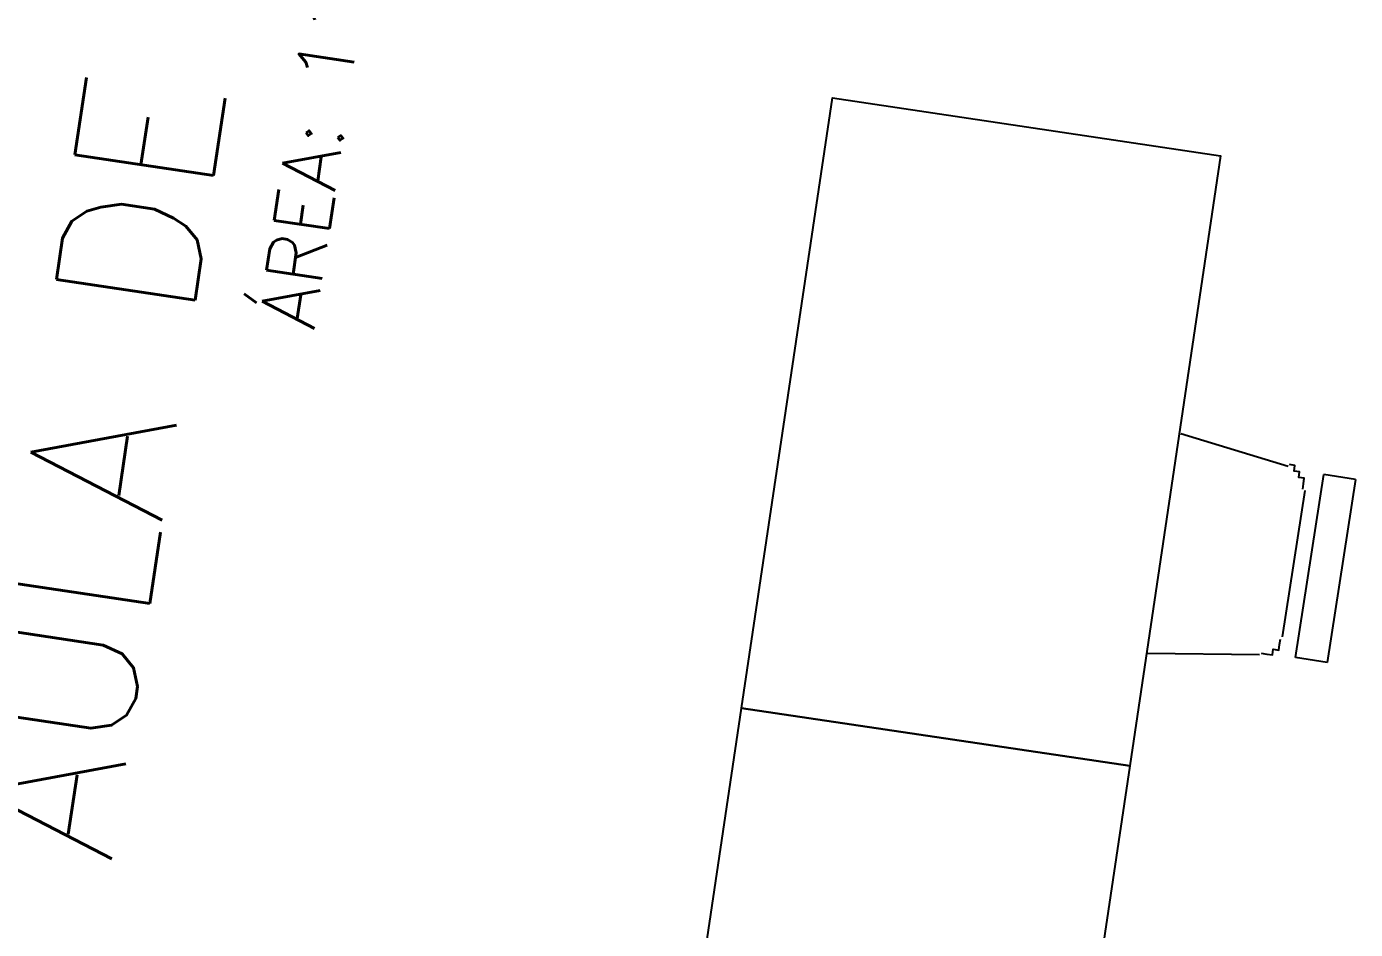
# Model space of a CAD drawing. Header units: millimetres. Extents: x 338 to 506, y 179 to 335.
# Drawn here: x 410.576 to 412.947, y 269.76 to 271.37 of the extents above; entities that cross this region are included whole.
import ezdxf
from ezdxf.enums import TextEntityAlignment as Align

# ---------------------------------------------------------------- set-up
doc = ezdxf.new("R2010")
doc.units = ezdxf.units.MM
doc.layers.add('MUROS', color=32, linetype='Continuous')
doc.layers.add('TEXTOS', color=7, linetype='Continuous')
doc.styles.add('NOTAS', font='simplex.shx')

# ---------------------------------------------------------------- blocks, each defined once
blk = doc.blocks.new('MESAS_AULA_INFORMATICA')
at = {"color": 18, "extrusion": (-2.33163e-06, -0.000958086, 1)}
for p, q in [((2983.19, 1966.7213, -0.0148), (2983.2172, 1966.523, -0.015)), ((2983.5565, 1966.5214, -0.015), (2983.5858, 1966.7194, -0.0148)), ((2983.2547, 1966.4867, -0.015), (2983.5187, 1966.4855, -0.015)), ((2983.2212, 1966.4012, -0.0151), (2983.2215, 1966.4583, -0.0151)), ((2983.2215, 1966.4583, -0.0151), (2983.5517, 1966.4567, -0.0151)), ((2983.5514, 1966.3996, -0.0151), (2983.5517, 1966.4567, -0.0151)), ((2983.5514, 1966.3996, -0.0151), (2983.2212, 1966.4012, -0.0151))]:
    blk.add_line(p, q, dxfattribs=at)
at = {"color": 18, "elevation": -0.0148}
for points in [[(2981.8867, 1967.4223), (2982.9867, 1967.4223), (2982.9867, 1966.7223), (2981.8867, 1966.7223)], [(2982.9867, 1967.4223), (2984.0867, 1967.4223), (2984.0867, 1966.7223), (2982.9867, 1966.7223)]]:
    blk.add_lwpolyline(points, close=True, dxfattribs=at)
at = {"color": 18}
for points in [[(2983.22, 1966.52, -0.015), (2983.22, 1966.52, -0.015), (2983.22, 1966.52, -0.015), (2983.22, 1966.52, -0.015), (2983.22, 1966.52, -0.015), (2983.22, 1966.52, -0.015), (2983.22, 1966.52, -0.015), (2983.22, 1966.52, -0.015), (2983.22, 1966.52, -0.015), (2983.22, 1966.52, -0.015), (2983.22, 1966.52, -0.015), (2983.22, 1966.52, -0.015), (2983.22, 1966.52, -0.015), (2983.22, 1966.52, -0.015), (2983.22, 1966.52, -0.015), (2983.22, 1966.52, -0.015), (2983.22, 1966.52, -0.015), (2983.22, 1966.52, -0.015), (2983.22, 1966.51, -0.015), (2983.22, 1966.51, -0.015), (2983.22, 1966.51, -0.015), (2983.22, 1966.51, -0.015), (2983.22, 1966.51, -0.015), (2983.22, 1966.51, -0.015), (2983.22, 1966.51, -0.015), (2983.22, 1966.51, -0.015), (2983.22, 1966.51, -0.015), (2983.22, 1966.51, -0.015), (2983.22, 1966.51, -0.015), (2983.22, 1966.51, -0.015), (2983.22, 1966.51, -0.015), (2983.22, 1966.51, -0.015), (2983.22, 1966.51, -0.015), (2983.22, 1966.51, -0.015), (2983.22, 1966.51, -0.015), (2983.22, 1966.51, -0.015), (2983.22, 1966.51, -0.015), (2983.22, 1966.51, -0.015), (2983.22, 1966.51, -0.015), (2983.22, 1966.51, -0.015), (2983.22, 1966.51, -0.015), (2983.22, 1966.51, -0.015), (2983.22, 1966.5, -0.015), (2983.22, 1966.5, -0.015), (2983.22, 1966.5, -0.015), (2983.22, 1966.5, -0.015), (2983.22, 1966.5, -0.015), (2983.23, 1966.5, -0.015), (2983.23, 1966.5, -0.015), (2983.23, 1966.5, -0.015), (2983.23, 1966.5, -0.015), (2983.23, 1966.5, -0.015), (2983.23, 1966.5, -0.015), (2983.23, 1966.5, -0.015), (2983.23, 1966.5, -0.015), (2983.23, 1966.5, -0.015), (2983.23, 1966.5, -0.015), (2983.23, 1966.5, -0.015), (2983.23, 1966.5, -0.015), (2983.23, 1966.5, -0.015), (2983.23, 1966.5, -0.015), (2983.23, 1966.5, -0.015), (2983.23, 1966.5, -0.015), (2983.23, 1966.5, -0.015), (2983.23, 1966.5, -0.015), (2983.23, 1966.5, -0.015), (2983.23, 1966.5, -0.015), (2983.23, 1966.5, -0.015), (2983.23, 1966.5, -0.015), (2983.23, 1966.5, -0.015), (2983.23, 1966.5, -0.015), (2983.23, 1966.5, -0.015), (2983.23, 1966.49, -0.015), (2983.23, 1966.49, -0.015), (2983.23, 1966.49, -0.015), (2983.23, 1966.49, -0.015), (2983.23, 1966.49, -0.015), (2983.23, 1966.49, -0.015), (2983.23, 1966.49, -0.015), (2983.24, 1966.49, -0.015), (2983.24, 1966.49, -0.015), (2983.24, 1966.49, -0.015), (2983.24, 1966.49, -0.015), (2983.24, 1966.49, -0.015), (2983.24, 1966.49, -0.015), (2983.24, 1966.49, -0.015), (2983.24, 1966.49, -0.015), (2983.24, 1966.49, -0.015), (2983.24, 1966.49, -0.015), (2983.24, 1966.49, -0.015), (2983.24, 1966.49, -0.015), (2983.24, 1966.49, -0.015), (2983.24, 1966.49, -0.015), (2983.24, 1966.49, -0.015), (2983.24, 1966.49, -0.015), (2983.24, 1966.49, -0.015), (2983.24, 1966.49, -0.015), (2983.24, 1966.49, -0.015), (2983.24, 1966.49, -0.015), (2983.24, 1966.49, -0.015), (2983.24, 1966.49, -0.015), (2983.24, 1966.49, -0.015), (2983.24, 1966.49, -0.015), (2983.24, 1966.49, -0.015), (2983.24, 1966.49, -0.015), (2983.25, 1966.49, -0.015), (2983.25, 1966.49, -0.015), (2983.25, 1966.49, -0.015), (2983.25, 1966.49, -0.015), (2983.25, 1966.49, -0.015), (2983.25, 1966.49, -0.015), (2983.25, 1966.49, -0.015), (2983.25, 1966.49, -0.015), (2983.25, 1966.49, -0.015), (2983.25, 1966.49, -0.015), (2983.25, 1966.49, -0.015), (2983.25, 1966.49, -0.015), (2983.25, 1966.49, -0.015), (2983.25, 1966.49, -0.015), (2983.25, 1966.49, -0.015), (2983.25, 1966.49, -0.015), (2983.25, 1966.49, -0.015), (2983.25, 1966.49, -0.015), (2983.25, 1966.49, -0.015), (2983.25, 1966.49, -0.015), (2983.25, 1966.49, -0.015), (2983.25, 1966.49, -0.015), (2983.25, 1966.49, -0.015), (2983.25, 1966.49, -0.015)], [(2983.52, 1966.49, -0.015), (2983.52, 1966.49, -0.015), (2983.52, 1966.49, -0.015), (2983.52, 1966.49, -0.015), (2983.52, 1966.49, -0.015), (2983.52, 1966.49, -0.015), (2983.52, 1966.49, -0.015), (2983.52, 1966.49, -0.015), (2983.52, 1966.49, -0.015), (2983.52, 1966.49, -0.015), (2983.52, 1966.49, -0.015), (2983.52, 1966.49, -0.015), (2983.52, 1966.49, -0.015), (2983.52, 1966.49, -0.015), (2983.52, 1966.49, -0.015), (2983.53, 1966.49, -0.015), (2983.53, 1966.49, -0.015), (2983.53, 1966.49, -0.015), (2983.53, 1966.49, -0.015), (2983.53, 1966.49, -0.015), (2983.53, 1966.49, -0.015), (2983.53, 1966.49, -0.015), (2983.53, 1966.49, -0.015), (2983.53, 1966.49, -0.015), (2983.53, 1966.49, -0.015), (2983.53, 1966.49, -0.015), (2983.53, 1966.49, -0.015), (2983.53, 1966.49, -0.015), (2983.53, 1966.49, -0.015), (2983.53, 1966.49, -0.015), (2983.53, 1966.49, -0.015), (2983.53, 1966.49, -0.015), (2983.53, 1966.49, -0.015), (2983.53, 1966.49, -0.015), (2983.53, 1966.49, -0.015), (2983.53, 1966.49, -0.015), (2983.53, 1966.49, -0.015), (2983.53, 1966.49, -0.015), (2983.53, 1966.49, -0.015), (2983.53, 1966.49, -0.015), (2983.54, 1966.49, -0.015), (2983.54, 1966.49, -0.015), (2983.54, 1966.49, -0.015), (2983.54, 1966.49, -0.015), (2983.54, 1966.49, -0.015), (2983.54, 1966.49, -0.015), (2983.54, 1966.49, -0.015), (2983.54, 1966.49, -0.015), (2983.54, 1966.49, -0.015), (2983.54, 1966.49, -0.015), (2983.54, 1966.49, -0.015), (2983.54, 1966.49, -0.015), (2983.54, 1966.49, -0.015), (2983.54, 1966.49, -0.015), (2983.54, 1966.49, -0.015), (2983.54, 1966.49, -0.015), (2983.54, 1966.49, -0.015), (2983.54, 1966.49, -0.015), (2983.54, 1966.49, -0.015), (2983.54, 1966.49, -0.015), (2983.54, 1966.49, -0.015), (2983.54, 1966.49, -0.015), (2983.54, 1966.49, -0.015), (2983.54, 1966.5, -0.015), (2983.54, 1966.5, -0.015), (2983.54, 1966.5, -0.015), (2983.54, 1966.5, -0.015), (2983.54, 1966.5, -0.015), (2983.54, 1966.5, -0.015), (2983.55, 1966.5, -0.015), (2983.55, 1966.5, -0.015), (2983.55, 1966.5, -0.015), (2983.55, 1966.5, -0.015), (2983.55, 1966.5, -0.015), (2983.55, 1966.5, -0.015), (2983.55, 1966.5, -0.015), (2983.55, 1966.5, -0.015), (2983.55, 1966.5, -0.015), (2983.55, 1966.5, -0.015), (2983.55, 1966.5, -0.015), (2983.55, 1966.5, -0.015), (2983.55, 1966.5, -0.015), (2983.55, 1966.5, -0.015), (2983.55, 1966.5, -0.015), (2983.55, 1966.5, -0.015), (2983.55, 1966.5, -0.015), (2983.55, 1966.5, -0.015), (2983.55, 1966.5, -0.015), (2983.55, 1966.5, -0.015), (2983.55, 1966.5, -0.015), (2983.55, 1966.5, -0.015), (2983.55, 1966.51, -0.015), (2983.55, 1966.51, -0.015), (2983.55, 1966.51, -0.015), (2983.55, 1966.51, -0.015), (2983.55, 1966.51, -0.015), (2983.55, 1966.51, -0.015), (2983.55, 1966.51, -0.015), (2983.55, 1966.51, -0.015), (2983.55, 1966.51, -0.015), (2983.55, 1966.51, -0.015), (2983.55, 1966.51, -0.015), (2983.55, 1966.51, -0.015), (2983.55, 1966.51, -0.015), (2983.55, 1966.51, -0.015), (2983.55, 1966.51, -0.015), (2983.55, 1966.51, -0.015), (2983.55, 1966.51, -0.015), (2983.55, 1966.51, -0.015), (2983.55, 1966.51, -0.015), (2983.55, 1966.51, -0.015), (2983.55, 1966.51, -0.015), (2983.55, 1966.51, -0.015), (2983.55, 1966.51, -0.015), (2983.56, 1966.51, -0.015), (2983.56, 1966.52, -0.015), (2983.56, 1966.52, -0.015), (2983.56, 1966.52, -0.015), (2983.56, 1966.52, -0.015), (2983.56, 1966.52, -0.015), (2983.56, 1966.52, -0.015), (2983.56, 1966.52, -0.015), (2983.56, 1966.52, -0.015), (2983.56, 1966.52, -0.015), (2983.56, 1966.52, -0.015), (2983.56, 1966.52, -0.015), (2983.56, 1966.52, -0.015), (2983.56, 1966.52, -0.015), (2983.56, 1966.52, -0.015)]]:
    blk.add_polyline3d(points, dxfattribs=at)
at = {"layer": 'TEXTOS', "color": 5, "style": 'NOTAS'}
for s, height, p in [('AULA DE INFORMÁTICA', 0.25, (2984.382, 1968.7438)), ('ÁREA: 111.44 M2', 0.1, (2984.1227, 1968.3753))]:
    blk.add_text(s, height=height, dxfattribs=at).set_placement(p, align=Align.TOP_CENTER)
blk = doc.blocks.new('A$C7152A42C')
at = {"color": 4}
blk.add_blockref('MESAS_AULA_INFORMATICA', (-2892.7659, -1880.28762), dxfattribs=at)

msp = doc.modelspace()

# ---------------------------------------------------------------- block references
at = {"layer": 'MUROS', "color": 32, "rotation": 81.53046525965426}
msp.add_blockref('A$C7152A42C', (484.7482, 168.0844), dxfattribs=at)

doc.saveas('drawing.dxf')
